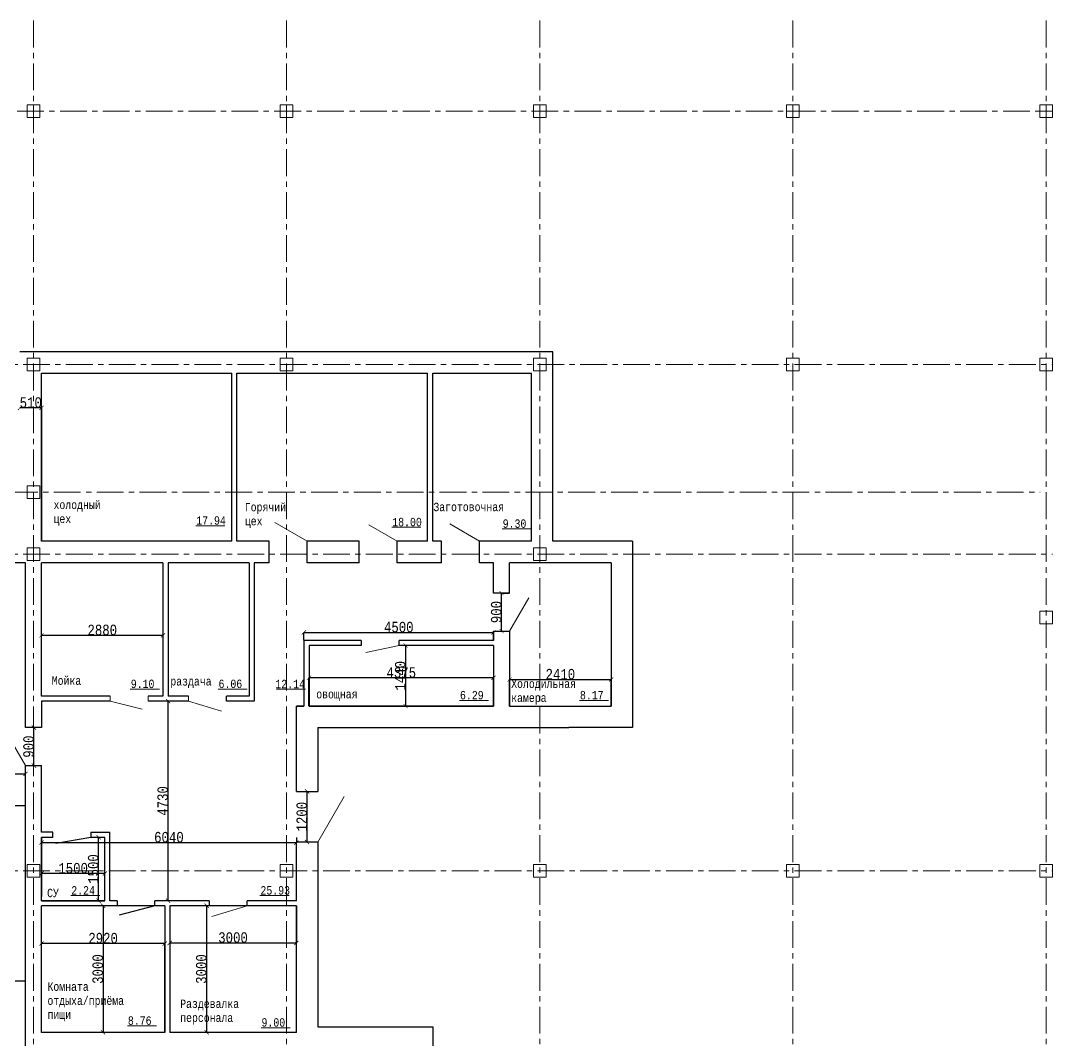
# Model space of a CAD drawing. Header units: millimetres. Extents: x -689206 to 4969298, y -1019800 to 703299.
# Drawn here: x 360249 to 384704, y 677142 to 701305 of the extents above; entities that cross this region are included whole.
import ezdxf

# ---------------------------------------------------------------- set-up
doc = ezdxf.new("R2010")
doc.units = ezdxf.units.MM
doc.linetypes.add('осеваяX2', pattern=[101.6, 63.5, -12.7, 12.7, -12.7])
for name, color, linetype, lineweight in [('несущие', 7, 'Continuous', 30), ('РАЗМЕРЫ', 7, 'Continuous', 9), ('стены', 7, 'Continuous', 20)]:
    doc.layers.add(name, color=color, linetype=linetype, lineweight=lineweight)
doc.styles.add('Аннотативный', font='isocteur.ttf', dxfattribs={"width": 0.7, "height": 250})
doc.dimstyles.new('Аннотативный', dxfattribs={"dimscale": 0, "dimtxt": 250, "dimasz": 100, "dimexe": 1.25, "dimexo": 0.625, "dimtad": 1, "dimdec": 0, "dimtxsty": 'Аннотативный', "dimblk": 'ARCHTICK', "dimcen": 2.5, "dimadec": 0, "dimazin": 0, "dimtfac": 1, "dimtdec": 0, "dimtmove": 0, "dimatfit": 3, "dimfxl": 1, "dimarcsym": 0})

# ---------------------------------------------------------------- blocks, each defined once
blk = doc.blocks.new('_ArchTick')
at = {"color": 0, "linetype": 'ByBlock', "const_width": 0.15}
blk.add_lwpolyline([(-0.5, -0.5), (0.5, 0.5)], dxfattribs=at)
blk = doc.blocks.new('*D73')
at = {"layer": 'Defpoints', "color": 0, "lineweight": 20, "transparency": 16777216}
for p in [(371459, 686807), (366964, 686620), (371459, 686620)]:
    blk.add_point(p, dxfattribs=at)
at = {"layer": 'стены', "color": 0, "lineweight": -2, "transparency": 16777216}
for p, q in [((366964, 686621), (366964, 686809)), ((366964, 686807), (371459, 686807)), ((371459, 686621), (371459, 686809))]:
    blk.add_line(p, q, dxfattribs=at)
at = {"layer": 'стены', "color": 0, "lineweight": -2, "transparency": 16777216, "xscale": 100, "yscale": 100, "zscale": 100, "rotation": 180}
blk.add_blockref('_ArchTick', (366964, 686807), dxfattribs=at)
at = {"layer": 'стены', "color": 0, "lineweight": -2, "transparency": 16777216, "xscale": 100, "yscale": 100, "zscale": 100}
blk.add_blockref('_ArchTick', (371459, 686807), dxfattribs=at)
at = {"layer": 'стены', "color": 0, "lineweight": 25, "transparency": 16777216, "insert": (369212, 686933), "char_height": 250, "attachment_point": 5, "style": 'Аннотативный'}
blk.add_mtext('4500', dxfattribs=at)
blk = doc.blocks.new('*D74')
at = {"layer": 'Defpoints', "color": 0, "lineweight": 20, "transparency": 16777216}
for p in [(371649, 687741), (371649, 687741), (371649, 686841)]:
    blk.add_point(p, dxfattribs=at)
at = {"layer": 'стены', "color": 0, "lineweight": -2, "transparency": 16777216}
for p, q in [((371649, 686841), (371649, 687741)), ((371650, 687741), (371650, 687741)), ((371650, 686841), (371650, 686841))]:
    blk.add_line(p, q, dxfattribs=at)
at = {"layer": 'стены', "color": 0, "lineweight": -2, "transparency": 16777216, "xscale": 100, "yscale": 100, "zscale": 100}
for p, rotation in [((371649, 687741), 90), ((371649, 686841), 270)]:
    blk.add_blockref('_ArchTick', p, dxfattribs=dict(at, rotation=rotation))
at = {"layer": 'стены', "color": 0, "lineweight": 25, "transparency": 16777216, "insert": (371524, 687291), "char_height": 250, "attachment_point": 5, "rotation": 90, "style": 'Аннотативный'}
blk.add_mtext('900', dxfattribs=at)
blk = doc.blocks.new('*D66')
at = {"layer": 'Defpoints', "color": 0, "lineweight": 20, "transparency": 16777216}
for p in [(360744, 686739), (360744, 685299), (363624, 685299)]:
    blk.add_point(p, dxfattribs=at)
at = {"layer": 'стены', "color": 0, "lineweight": -2, "transparency": 16777216}
for p, q in [((360744, 685300), (360744, 686740)), ((363624, 686739), (360744, 686739)), ((363624, 685300), (363624, 686740))]:
    blk.add_line(p, q, dxfattribs=at)
at = {"layer": 'стены', "color": 0, "lineweight": -2, "transparency": 16777216, "xscale": 100, "yscale": 100, "zscale": 100, "rotation": 180}
blk.add_blockref('_ArchTick', (360744, 686739), dxfattribs=at)
at = {"layer": 'стены', "color": 0, "lineweight": -2, "transparency": 16777216, "xscale": 100, "yscale": 100, "zscale": 100}
blk.add_blockref('_ArchTick', (363624, 686739), dxfattribs=at)
at = {"layer": 'стены', "color": 0, "lineweight": 13, "transparency": 16777216, "insert": (362184, 686865), "char_height": 250, "attachment_point": 5, "style": 'Аннотативный'}
blk.add_mtext('2880', dxfattribs=at)
blk = doc.blocks.new('*D67')
at = {"layer": 'Defpoints', "color": 0, "lineweight": 20, "transparency": 16777216}
for p in [(371459, 686500), (369375, 685062), (371459, 685062)]:
    blk.add_point(p, dxfattribs=at)
at = {"layer": 'стены', "color": 0, "lineweight": -2, "transparency": 16777216}
for p, q in [((371459, 686500), (369373, 686500)), ((369375, 686500), (369375, 685062)), ((371459, 685062), (369373, 685062))]:
    blk.add_line(p, q, dxfattribs=at)
at = {"layer": 'стены', "color": 0, "lineweight": -2, "transparency": 16777216, "xscale": 100, "yscale": 100, "zscale": 100}
for p, rotation in [((369375, 686500), 90), ((369375, 685062), 270)]:
    blk.add_blockref('_ArchTick', p, dxfattribs=dict(at, rotation=rotation))
at = {"layer": 'стены', "color": 0, "lineweight": 25, "transparency": 16777216, "insert": (369249, 685781), "char_height": 250, "attachment_point": 5, "rotation": 90, "style": 'Аннотативный'}
blk.add_mtext('1440', dxfattribs=at)
blk = doc.blocks.new('*D68')
at = {"layer": 'Defpoints', "color": 0, "lineweight": 20, "transparency": 16777216}
for p in [(367084, 685732), (367084, 685062), (371459, 685062)]:
    blk.add_point(p, dxfattribs=at)
at = {"layer": 'стены', "color": 0, "lineweight": -2, "transparency": 16777216}
for p, q in [((367084, 685062), (367084, 685733)), ((371459, 685732), (367084, 685732)), ((371459, 685062), (371459, 685733))]:
    blk.add_line(p, q, dxfattribs=at)
at = {"layer": 'стены', "color": 0, "lineweight": -2, "transparency": 16777216, "xscale": 100, "yscale": 100, "zscale": 100, "rotation": 180}
blk.add_blockref('_ArchTick', (367084, 685732), dxfattribs=at)
at = {"layer": 'стены', "color": 0, "lineweight": -2, "transparency": 16777216, "xscale": 100, "yscale": 100, "zscale": 100}
blk.add_blockref('_ArchTick', (371459, 685732), dxfattribs=at)
at = {"layer": 'стены', "color": 0, "lineweight": 25, "transparency": 16777216, "insert": (369272, 685858), "char_height": 250, "attachment_point": 5, "style": 'Аннотативный'}
blk.add_mtext('4375', dxfattribs=at)
blk = doc.blocks.new('*D69')
at = {"layer": 'Defpoints', "color": 0, "lineweight": 20, "transparency": 16777216}
for p in [(360744, 681094), (360744, 680452), (362244, 680452)]:
    blk.add_point(p, dxfattribs=at)
at = {"layer": 'стены', "color": 0, "lineweight": -2, "transparency": 16777216}
for p, q in [((360744, 680452), (360744, 681095)), ((362244, 681094), (360744, 681094)), ((362244, 680452), (362244, 681095))]:
    blk.add_line(p, q, dxfattribs=at)
at = {"layer": 'стены', "color": 0, "lineweight": -2, "transparency": 16777216, "xscale": 100, "yscale": 100, "zscale": 100, "rotation": 180}
blk.add_blockref('_ArchTick', (360744, 681094), dxfattribs=at)
at = {"layer": 'стены', "color": 0, "lineweight": -2, "transparency": 16777216, "xscale": 100, "yscale": 100, "zscale": 100}
blk.add_blockref('_ArchTick', (362244, 681094), dxfattribs=at)
at = {"layer": 'стены', "color": 0, "lineweight": 13, "transparency": 16777216, "insert": (361494, 681219), "char_height": 250, "attachment_point": 5, "style": 'Аннотативный'}
blk.add_mtext('1500', dxfattribs=at)
blk = doc.blocks.new('*D70')
at = {"layer": 'Defpoints', "color": 0, "lineweight": 20, "transparency": 16777216}
for p in [(362097, 681952), (362244, 681952), (362244, 680452)]:
    blk.add_point(p, dxfattribs=at)
at = {"layer": 'стены', "color": 0, "lineweight": -2, "transparency": 16777216}
for p, q in [((362243, 681952), (362096, 681952)), ((362097, 680452), (362097, 681952)), ((362243, 680452), (362096, 680452))]:
    blk.add_line(p, q, dxfattribs=at)
at = {"layer": 'стены', "color": 0, "lineweight": -2, "transparency": 16777216, "xscale": 100, "yscale": 100, "zscale": 100}
for p, rotation in [((362097, 681952), 90), ((362097, 680452), 270)]:
    blk.add_blockref('_ArchTick', p, dxfattribs=dict(at, rotation=rotation))
at = {"layer": 'стены', "color": 0, "lineweight": 13, "transparency": 16777216, "insert": (361971, 681202), "char_height": 250, "attachment_point": 5, "rotation": 90, "style": 'Аннотативный'}
blk.add_mtext('1500', dxfattribs=at)
blk = doc.blocks.new('*D75')
at = {"layer": 'Defpoints', "color": 0, "lineweight": 20, "transparency": 16777216}
for p in [(363664, 680332), (362204, 677332), (363664, 677332)]:
    blk.add_point(p, dxfattribs=at)
at = {"layer": 'стены', "color": 0, "lineweight": -2, "transparency": 16777216}
for p, q in [((363664, 680332), (362203, 680332)), ((362204, 680332), (362204, 677332)), ((363664, 677332), (362203, 677332))]:
    blk.add_line(p, q, dxfattribs=at)
at = {"layer": 'стены', "color": 0, "lineweight": -2, "transparency": 16777216, "xscale": 100, "yscale": 100, "zscale": 100}
for p, rotation in [((362204, 680332), 90), ((362204, 677332), 270)]:
    blk.add_blockref('_ArchTick', p, dxfattribs=dict(at, rotation=rotation))
at = {"layer": 'стены', "color": 0, "lineweight": 13, "transparency": 16777216, "insert": (362078, 678832), "char_height": 250, "attachment_point": 5, "rotation": 90, "style": 'Аннотативный'}
blk.add_mtext('3000', dxfattribs=at)
blk = doc.blocks.new('*D76')
at = {"layer": 'Defpoints', "color": 0, "lineweight": 20, "transparency": 16777216}
for p in [(360744, 679436), (360744, 677332), (363664, 677332)]:
    blk.add_point(p, dxfattribs=at)
at = {"layer": 'стены', "color": 0, "lineweight": -2, "transparency": 16777216}
for p, q in [((360744, 677332), (360744, 679438)), ((363664, 679436), (360744, 679436)), ((363664, 677332), (363664, 679438))]:
    blk.add_line(p, q, dxfattribs=at)
at = {"layer": 'стены', "color": 0, "lineweight": -2, "transparency": 16777216, "xscale": 100, "yscale": 100, "zscale": 100, "rotation": 180}
blk.add_blockref('_ArchTick', (360744, 679436), dxfattribs=at)
at = {"layer": 'стены', "color": 0, "lineweight": -2, "transparency": 16777216, "xscale": 100, "yscale": 100, "zscale": 100}
blk.add_blockref('_ArchTick', (363664, 679436), dxfattribs=at)
at = {"layer": 'стены', "color": 0, "lineweight": 13, "transparency": 16777216, "insert": (362204, 679562), "char_height": 250, "attachment_point": 5, "style": 'Аннотативный'}
blk.add_mtext('2920', dxfattribs=at)
blk = doc.blocks.new('*D77')
at = {"layer": 'Defpoints', "color": 0, "lineweight": 20, "transparency": 16777216}
for p in [(363784, 680332), (366784, 680332), (366784, 679450)]:
    blk.add_point(p, dxfattribs=at)
at = {"layer": 'стены', "color": 0, "lineweight": -2, "transparency": 16777216}
for p, q in [((363784, 680331), (363784, 679449)), ((366784, 680331), (366784, 679449)), ((363784, 679450), (366784, 679450))]:
    blk.add_line(p, q, dxfattribs=at)
at = {"layer": 'стены', "color": 0, "lineweight": -2, "transparency": 16777216, "xscale": 100, "yscale": 100, "zscale": 100, "rotation": 180}
blk.add_blockref('_ArchTick', (363784, 679450), dxfattribs=at)
at = {"layer": 'стены', "color": 0, "lineweight": -2, "transparency": 16777216, "xscale": 100, "yscale": 100, "zscale": 100}
blk.add_blockref('_ArchTick', (366784, 679450), dxfattribs=at)
at = {"layer": 'стены', "color": 0, "lineweight": 13, "transparency": 16777216, "insert": (365284, 679576), "char_height": 250, "attachment_point": 5, "style": 'Аннотативный'}
blk.add_mtext('3000', dxfattribs=at)
blk = doc.blocks.new('*D78')
at = {"layer": 'Defpoints', "color": 0, "lineweight": 20, "transparency": 16777216}
for p in [(364659, 680332), (366784, 680332), (366784, 677332)]:
    blk.add_point(p, dxfattribs=at)
at = {"layer": 'стены', "color": 0, "lineweight": -2, "transparency": 16777216}
for p, q in [((366784, 680332), (364657, 680332)), ((364659, 677332), (364659, 680332)), ((366784, 677332), (364657, 677332))]:
    blk.add_line(p, q, dxfattribs=at)
at = {"layer": 'стены', "color": 0, "lineweight": -2, "transparency": 16777216, "xscale": 100, "yscale": 100, "zscale": 100}
for p, rotation in [((364659, 680332), 90), ((364659, 677332), 270)]:
    blk.add_blockref('_ArchTick', p, dxfattribs=dict(at, rotation=rotation))
at = {"layer": 'стены', "color": 0, "lineweight": 13, "transparency": 16777216, "insert": (364533, 678832), "char_height": 250, "attachment_point": 5, "rotation": 90, "style": 'Аннотативный'}
blk.add_mtext('3000', dxfattribs=at)
blk = doc.blocks.new('*D79')
at = {"layer": 'Defpoints', "color": 0, "lineweight": 20, "transparency": 16777216}
for p in [(367039, 683042), (367039, 683042), (367039, 681842)]:
    blk.add_point(p, dxfattribs=at)
at = {"layer": 'стены', "color": 0, "lineweight": -2, "transparency": 16777216}
for p, q in [((367039, 681842), (367039, 683042)), ((367040, 683042), (367041, 683042)), ((367040, 681842), (367041, 681842))]:
    blk.add_line(p, q, dxfattribs=at)
at = {"layer": 'стены', "color": 0, "lineweight": -2, "transparency": 16777216, "xscale": 100, "yscale": 100, "zscale": 100}
for p, rotation in [((367039, 683042), 90), ((367039, 681842), 270)]:
    blk.add_blockref('_ArchTick', p, dxfattribs=dict(at, rotation=rotation))
at = {"layer": 'стены', "color": 0, "lineweight": 13, "transparency": 16777216, "insert": (366914, 682442), "char_height": 250, "attachment_point": 5, "rotation": 90, "style": 'Аннотативный'}
blk.add_mtext('1200', dxfattribs=at)
blk = doc.blocks.new('*D93')
at = {"layer": 'Defpoints', "color": 0, "lineweight": 20, "transparency": 16777216}
for p in [(374246, 685691), (371839, 685062), (374246, 685062)]:
    blk.add_point(p, dxfattribs=at)
at = {"layer": 'стены', "color": 0, "lineweight": -2, "transparency": 16777216}
for p, q in [((371839, 685062), (371839, 685693)), ((371839, 685691), (374246, 685691)), ((374246, 685062), (374246, 685693))]:
    blk.add_line(p, q, dxfattribs=at)
at = {"layer": 'стены', "color": 0, "lineweight": -2, "transparency": 16777216, "xscale": 100, "yscale": 100, "zscale": 100, "rotation": 180}
blk.add_blockref('_ArchTick', (371839, 685691), dxfattribs=at)
at = {"layer": 'стены', "color": 0, "lineweight": -2, "transparency": 16777216, "xscale": 100, "yscale": 100, "zscale": 100}
blk.add_blockref('_ArchTick', (374246, 685691), dxfattribs=at)
at = {"layer": 'стены', "color": 0, "lineweight": 25, "transparency": 16777216, "insert": (373042, 685817), "char_height": 250, "attachment_point": 5, "style": 'Аннотативный'}
blk.add_mtext('2410', dxfattribs=at)
blk = doc.blocks.new('*D94')
at = {"layer": 'Defpoints', "color": 0, "lineweight": 20, "transparency": 16777216}
for p in [(363744, 685179), (363744, 685179), (363760, 680452)]:
    blk.add_point(p, dxfattribs=at)
at = {"layer": 'стены', "color": 0, "lineweight": -2, "transparency": 16777216}
for p, q in [((363744, 685179), (363745, 685179)), ((363744, 680452), (363744, 685179)), ((363760, 680452), (363742, 680452))]:
    blk.add_line(p, q, dxfattribs=at)
at = {"layer": 'стены', "color": 0, "lineweight": -2, "transparency": 16777216, "xscale": 100, "yscale": 100, "zscale": 100}
for p, rotation in [((363744, 685179), 90), ((363744, 680452), 270)]:
    blk.add_blockref('_ArchTick', p, dxfattribs=dict(at, rotation=rotation))
at = {"layer": 'стены', "color": 0, "lineweight": 13, "transparency": 16777216, "insert": (363618, 682815), "char_height": 250, "attachment_point": 5, "rotation": 90, "style": 'Аннотативный'}
blk.add_mtext('4730', dxfattribs=at)
blk = doc.blocks.new('*D95')
at = {"layer": 'Defpoints', "color": 0, "lineweight": 20, "transparency": 16777216}
for p in [(360744, 681952), (366784, 681952), (366784, 681828)]:
    blk.add_point(p, dxfattribs=at)
at = {"layer": 'стены', "color": 0, "lineweight": -2, "transparency": 16777216}
for p, q in [((360744, 681951), (360744, 681827)), ((360744, 681828), (366784, 681828)), ((366784, 681951), (366784, 681827))]:
    blk.add_line(p, q, dxfattribs=at)
at = {"layer": 'стены', "color": 0, "lineweight": -2, "transparency": 16777216, "xscale": 100, "yscale": 100, "zscale": 100, "rotation": 180}
blk.add_blockref('_ArchTick', (360744, 681828), dxfattribs=at)
at = {"layer": 'стены', "color": 0, "lineweight": -2, "transparency": 16777216, "xscale": 100, "yscale": 100, "zscale": 100}
blk.add_blockref('_ArchTick', (366784, 681828), dxfattribs=at)
at = {"layer": 'стены', "color": 0, "lineweight": 13, "transparency": 16777216, "insert": (363764, 681954), "char_height": 250, "attachment_point": 5, "style": 'Аннотативный'}
blk.add_mtext('6040', dxfattribs=at)
blk = doc.blocks.new('*D96')
at = {"layer": 'Defpoints', "color": 0, "lineweight": 20, "transparency": 16777216}
for p in [(360554, 684552), (360563, 684552), (360554, 683652)]:
    blk.add_point(p, dxfattribs=at)
at = {"layer": 'стены', "color": 0, "lineweight": -2, "transparency": 16777216}
for p, q in [((360554, 684552), (360565, 684552)), ((360563, 683652), (360563, 684552)), ((360554, 683652), (360565, 683652))]:
    blk.add_line(p, q, dxfattribs=at)
at = {"layer": 'стены', "color": 0, "lineweight": -2, "transparency": 16777216, "xscale": 100, "yscale": 100, "zscale": 100}
for p, rotation in [((360563, 684552), 90), ((360563, 683652), 270)]:
    blk.add_blockref('_ArchTick', p, dxfattribs=dict(at, rotation=rotation))
at = {"layer": 'стены', "color": 0, "lineweight": 13, "transparency": 16777216, "insert": (360438, 684102), "char_height": 250, "attachment_point": 5, "rotation": 90, "style": 'Аннотативный'}
blk.add_mtext('900', dxfattribs=at)
blk = doc.blocks.new('*D100')
at = {"layer": 'Defpoints', "color": 0, "lineweight": 20, "transparency": 16777216}
for p in [(360234, 692129), (360234, 692129), (360744, 692129)]:
    blk.add_point(p, dxfattribs=at)
at = {"layer": 'стены', "color": 0, "lineweight": -2, "transparency": 16777216}
for p, q in [((360234, 692129), (360234, 692130)), ((360744, 692129), (360234, 692129)), ((360744, 692129), (360744, 692130))]:
    blk.add_line(p, q, dxfattribs=at)
at = {"layer": 'стены', "color": 0, "lineweight": -2, "transparency": 16777216, "xscale": 100, "yscale": 100, "zscale": 100, "rotation": 180}
blk.add_blockref('_ArchTick', (360234, 692129), dxfattribs=at)
at = {"layer": 'стены', "color": 0, "lineweight": -2, "transparency": 16777216, "xscale": 100, "yscale": 100, "zscale": 100}
blk.add_blockref('_ArchTick', (360744, 692129), dxfattribs=at)
at = {"layer": 'стены', "color": 0, "lineweight": 25, "transparency": 16777216, "insert": (360489, 692254), "char_height": 250, "attachment_point": 5, "style": 'Аннотативный'}
blk.add_mtext('510', dxfattribs=at)
blk = doc.blocks.new('*D141')
at = {"layer": 'Defpoints', "color": 0, "lineweight": 20, "transparency": 16777216}
for p in [(353483, 683458), (360364, 683458), (360364, 683458)]:
    blk.add_point(p, dxfattribs=at)
at = {"layer": 'стены', "color": 0, "lineweight": -2, "transparency": 16777216}
for p, q in [((353483, 683458), (353483, 683459)), ((353483, 683458), (360364, 683458)), ((360364, 683458), (360364, 683459))]:
    blk.add_line(p, q, dxfattribs=at)
at = {"layer": 'стены', "color": 0, "lineweight": -2, "transparency": 16777216, "xscale": 100, "yscale": 100, "zscale": 100, "rotation": 180}
blk.add_blockref('_ArchTick', (353483, 683458), dxfattribs=at)
at = {"layer": 'стены', "color": 0, "lineweight": -2, "transparency": 16777216, "xscale": 100, "yscale": 100, "zscale": 100}
blk.add_blockref('_ArchTick', (360364, 683458), dxfattribs=at)
at = {"layer": 'стены', "color": 0, "lineweight": 13, "transparency": 16777216, "insert": (356923, 683583), "char_height": 250, "attachment_point": 5, "style": 'Аннотативный'}
blk.add_mtext('6880', dxfattribs=at)

msp = doc.modelspace()

# ---------------------------------------------------------------- linework, layer by layer
at = {"layer": 'несущие', "color": 0}
for p, q in [((372864.2, 693459.8), (360233.5, 693459.8)), ((372864.2, 688969.8), (372864.2, 693459.8)), ((360743.5, 692949.8), (365253.4, 692949.8)), ((365373.4, 692949.8), (369896.4, 692949.8)), ((370016.4, 692949.8), (372354.2, 692949.8)), ((372354.2, 688969.8), (372354.2, 692949.8)), ((365253.4, 688969.8), (360743.5, 688969.8)), ((366142.9, 688969.8), (365373.4, 688969.8)), ((366142.9, 688459.8), (366142.9, 688969.8)), ((367042.9, 688459.8), (367042.9, 688969.8)), ((368273.8, 688969.8), (367042.9, 688969.8)), ((368273.8, 688459.8), (368273.8, 688969.8)), ((369173.7, 688459.8), (369173.7, 688969.8)), ((369896.4, 688969.8), (369173.7, 688969.8)), ((370227.9, 688969.8), (370016.4, 688969.8)), ((370227.9, 688459.8), (370227.9, 688969.8)), ((371127.9, 688459.8), (371127.9, 688969.8)), ((372354.2, 688969.8), (371127.9, 688969.8)), ((374755.7, 688969.8), (372864.2, 688969.8)), ((360363.5, 688459.8), (359447.6, 688459.8)), ((360363.5, 688179), (360363.5, 688459.8)), ((363623.5, 688459.8), (360743.5, 688459.8)), ((365662.2, 688459.8), (363743.5, 688459.8)), ((366142.9, 688459.8), (365782.2, 688459.8)), ((368273.8, 688459.8), (367042.9, 688459.8)), ((370227.9, 688459.8), (369173.7, 688459.8)), ((371459.2, 688459.8), (371127.9, 688459.8)), ((371459.2, 687741.2), (371459.2, 688459.8)), ((374245.7, 688459.8), (371839.2, 688459.8)), ((371839.2, 687741.2), (371839.2, 688459.8)), ((371839.2, 687741.2), (371459.2, 687741.2)), ((371650.4, 687741.2), (371839.2, 687741.2))]:
    msp.add_line(p, q, dxfattribs=at)
at = {"layer": 'РАЗМЕРЫ', "color": 114, "true_color": 0x139b48}
for p, q in [((364400.8, 689336.9), (365090.1, 689336.9)), ((369045.4, 689299.1), (369734.7, 689299.1)), ((371663.2, 689262.9), (372352.4, 689262.9)), ((362847.8, 685465.8), (363537.1, 685465.8)), ((364928.4, 685465.8), (365617.7, 685465.8)), ((366312.3, 685465.8), (367001.5, 685465.8)), ((370651.2, 685197.7), (371340.4, 685197.7)), ((373494.5, 685197.7), (374183.8, 685197.7)), ((361437.6, 680571.6), (362126.8, 680571.6)), ((365921.6, 680571.6), (366610.9, 680571.6)), ((362779.1, 677486.1), (363468.4, 677486.1)), ((365946.6, 677442.1), (366635.9, 677442.1))]:
    msp.add_line(p, q, dxfattribs=at)
at = {"layer": 'стены', "color": 1, "linetype": 'осеваяX2', "lineweight": 15, "ltscale": 10}
for p, q in [((360554.2, 701305.3), (360554.2, 657009.8)), ((366554.2, 701305.3), (366554.2, 657009.8)), ((372554.2, 701305.3), (372554.2, 657009.8)), ((378554.2, 701305.3), (378554.2, 657007.8)), ((384554.2, 701305.3), (384554.2, 657009.8)), ((335782.3, 699159.8), (384704.2, 699159.8)), ((312554.2, 693159.8), (384704.2, 693159.8)), ((312268.6, 690132.4), (384418.6, 690132.4)), ((312554.2, 688659.8), (384704.2, 688659.8)), ((312554.2, 681159.8), (384704.2, 681159.8))]:
    msp.add_line(p, q, dxfattribs=at)
at = {"layer": 'стены'}
for p, q in [((360554.2, 699009.8), (360554.2, 699309.8)), ((366554.2, 699009.8), (366554.2, 699309.8)), ((372554.2, 699009.8), (372554.2, 699309.8)), ((378554.2, 699009.8), (378554.2, 699309.8)), ((384554.2, 699009.8), (384554.2, 699309.8)), ((360404.2, 699159.8), (360704.2, 699159.8)), ((366404.2, 699159.8), (366704.2, 699159.8)), ((372404.2, 699159.8), (372704.2, 699159.8)), ((378404.2, 699159.8), (378704.2, 699159.8)), ((384404.2, 699159.8), (384704.2, 699159.8))]:
    msp.add_line(p, q, dxfattribs=at)
at = {"layer": 'стены', "lineweight": 30}
for p, q in [((360743.5, 688969.8), (360743.5, 692949.8)), ((360743.5, 692128.8), (360743.5, 688969.8)), ((374755.7, 688969.8), (374755.7, 684551.8)), ((360743.5, 685299), (360743.5, 688459.8)), ((374245.7, 688459.8), (374245.7, 685061.8)), ((360363.6, 684551.8), (360363.5, 688179)), ((371459.2, 686667.9), (371459.2, 686841.2)), ((371459.2, 686841.2), (371459.2, 686620.4)), ((371459.2, 686841.2), (371839.2, 686841.2)), ((371839.2, 686841.2), (371839.2, 685061.8)), ((371459.2, 686500.4), (371459.2, 685061.8)), ((360743.5, 685179), (360743.5, 684551.8)), ((366784.4, 683041.6), (366784.4, 685061.8)), ((366784.4, 685061.8), (366964.4, 685061.8)), ((366964.4, 685061.8), (366784.4, 685061.8)), ((367084.4, 685061.8), (369506.5, 685061.8)), ((369506.5, 685061.8), (367084.4, 685061.8)), ((369506.5, 685061.8), (371459.2, 685061.8)), ((371839.2, 685061.8), (372735.7, 685061.8)), ((372735.7, 685061.8), (374245.7, 685061.8)), ((360743.6, 684551.8), (360363.6, 684551.8)), ((367294.4, 684551.8), (370016.5, 684551.8)), ((367294.4, 684551.8), (367294.4, 683041.6)), ((370016.5, 684551.8), (372735.7, 684551.8)), ((372735.7, 684551.8), (373245.7, 684551.8)), ((374755.7, 684551.8), (373245.7, 684551.8)), ((360363.6, 676552.1), (360363.6, 683651.8)), ((360363.6, 683651.8), (360743.6, 683651.8)), ((360743.6, 682071.8), (360743.6, 683651.8)), ((366784.4, 683041.6), (367294.4, 683041.6)), ((358634.1, 682704.3), (360363.6, 682704.3)), ((360743.6, 680451.8), (360743.6, 681951.8)), ((360743.6, 681951.8), (360743.6, 680551.8)), ((366784.4, 680451.8), (366784.4, 681841.6)), ((367294.4, 681841.6), (366784.4, 681841.6)), ((367294.4, 681841.6), (367294.4, 677461.8)), ((360743.6, 677331.8), (360743.6, 680331.8)), ((366784.4, 677331.8), (366784.4, 680331.8)), ((366784.4, 677331.8), (366784.4, 680331.8)), ((360363.6, 678543.3), (358634.1, 678543.3)), ((367294.4, 677461.8), (370016.5, 677461.8)), ((370016.5, 677461.8), (370016.5, 676232)), ((363664.4, 677331.8), (360743.6, 677331.8)), ((366784.4, 677331.8), (363784.4, 677331.8))]:
    msp.add_line(p, q, dxfattribs=at)
at = {"layer": 'стены', "lineweight": 25}
for p, q in [((365253.4, 688969.8), (365253.4, 692949.8)), ((365373.4, 688969.8), (365373.4, 692949.8)), ((369896.4, 688969.8), (369896.4, 692949.8)), ((370016.4, 688969.8), (370016.4, 692949.8)), ((363623.5, 688459.8), (363623.5, 685299)), ((363743.5, 688459.8), (363743.5, 685299)), ((365662.2, 688459.8), (365662.2, 685299)), ((365782.2, 688459.8), (365782.2, 685179)), ((368324, 686620.4), (366964.4, 686620.4)), ((366964.4, 686620.4), (366964.4, 685061.8)), ((367084.4, 686500.4), (367084.4, 685061.8)), ((368324, 686500.4), (367084.4, 686500.4)), ((368324, 686620.4), (368324, 686500.4)), ((371459.2, 686620.4), (369224, 686620.4)), ((369224, 686500.4), (369224, 686620.4)), ((371459.2, 686500.4), (369224, 686500.4)), ((362370.4, 685299), (360743.5, 685299)), ((363623.5, 685299), (363270.4, 685299)), ((364229.1, 685299), (363743.5, 685299)), ((365662.2, 685299), (365129.1, 685299)), ((365129.1, 685179), (365129.1, 685299)), ((362370.4, 685179), (360743.5, 685179)), ((363743.5, 685179), (363270.4, 685179)), ((364229.1, 685179), (363743.5, 685179)), ((365782.2, 685179), (365129.1, 685179)), ((361016, 682071.8), (360743.6, 682071.8)), ((361016, 681951.8), (361016, 682071.8)), ((361916, 682071.8), (361916, 681951.8)), ((361916, 682071.8), (362363.6, 682071.8)), ((362363.6, 680451.8), (362363.6, 682071.8)), ((361016, 681951.8), (360743.6, 681951.8)), ((361916, 681951.8), (361086, 681804.4)), ((362243.6, 681951.8), (361916, 681951.8)), ((362243.6, 680451.8), (362243.6, 681951.8)), ((362243.6, 680451.8), (360743.6, 680451.8)), ((360743.6, 680451.8), (362243.6, 680451.8)), ((362533.3, 680451.8), (362363.6, 680451.8)), ((362533.3, 680451.8), (362533.3, 680331.8)), ((364719.6, 680451.8), (363433.3, 680451.8)), ((363433.3, 680331.8), (363433.3, 680451.8)), ((364719.6, 680451.8), (364719.6, 680331.8)), ((366784.4, 680451.8), (365619.6, 680451.8)), ((365619.6, 680331.8), (365619.6, 680451.8)), ((362533.3, 680331.8), (360743.6, 680331.8)), ((363433.3, 680331.8), (362588.2, 680105.7)), ((363664.4, 680331.8), (363433.3, 680331.8)), ((363664.4, 680331.8), (363664.4, 677331.8)), ((364719.6, 680331.8), (363784.4, 680331.8)), ((363784.4, 680331.8), (363784.4, 677331.8)), ((366784.4, 680331.8), (365619.6, 680331.8))]:
    msp.add_line(p, q, dxfattribs=at)
at = {"layer": 'стены', "lineweight": 20}
for p, q in [((367042.9, 688969.8), (366276, 689412.5)), ((369173.7, 688969.8), (368501.3, 689358)), ((371127.9, 688969.8), (370419.5, 689378.8)), ((369224, 686500.4), (368434.6, 686330.2)), ((362370.4, 685179), (363126.9, 684991.9)), ((364229.1, 685179), (365011.5, 684939.4)), ((360363.6, 683651.8), (359913.5, 684431.3)), ((367294.4, 681841.6), (367918.6, 682922.7)), ((365619.6, 680331.8), (364778.3, 680078.6))]:
    msp.add_line(p, q, dxfattribs=at)
at = {"layer": 'стены', "lineweight": 13}
for p, q in [((371839.2, 686841.2), (372292.5, 687626.3)), ((362370.4, 685299), (362370.4, 685179)), ((363270.4, 685179), (363270.4, 685299)), ((364229.1, 685299), (364229.1, 685179))]:
    msp.add_line(p, q, dxfattribs=at)
at = {"layer": 'стены', "color": 240, "true_color": 0xed1f24}
for points in [[(360404.2, 699309.8), (360704.2, 699309.8), (360704.2, 699009.8), (360404.2, 699009.8)], [(366404.2, 699309.8), (366704.2, 699309.8), (366704.2, 699009.8), (366404.2, 699009.8)], [(372404.2, 699309.8), (372704.2, 699309.8), (372704.2, 699009.8), (372404.2, 699009.8)], [(378404.2, 699309.8), (378704.2, 699309.8), (378704.2, 699009.8), (378404.2, 699009.8)], [(384404.2, 699309.8), (384704.2, 699309.8), (384704.2, 699009.8), (384404.2, 699009.8)], [(360404.2, 693309.8), (360704.2, 693309.8), (360704.2, 693009.8), (360404.2, 693009.8)], [(366404.2, 693309.8), (366704.2, 693309.8), (366704.2, 693009.8), (366404.2, 693009.8)], [(372404.2, 693309.8), (372704.2, 693309.8), (372704.2, 693009.8), (372404.2, 693009.8)], [(378404.2, 693309.8), (378704.2, 693309.8), (378704.2, 693009.8), (378404.2, 693009.8)], [(384404.2, 693309.8), (384704.2, 693309.8), (384704.2, 693009.8), (384404.2, 693009.8)], [(360404.2, 690282.4), (360704.2, 690282.4), (360704.2, 689982.4), (360404.2, 689982.4)], [(360404.2, 688809.8), (360704.2, 688809.8), (360704.2, 688509.8), (360404.2, 688509.8)], [(372404.2, 688809.8), (372704.2, 688809.8), (372704.2, 688509.8), (372404.2, 688509.8)], [(384404.2, 687309.8), (384704.2, 687309.8), (384704.2, 687009.8), (384404.2, 687009.8)], [(360404.2, 681309.8), (360704.2, 681309.8), (360704.2, 681009.8), (360404.2, 681009.8)], [(366404.2, 681309.8), (366704.2, 681309.8), (366704.2, 681009.8), (366404.2, 681009.8)], [(372404.2, 681309.8), (372704.2, 681309.8), (372704.2, 681009.8), (372404.2, 681009.8)], [(378404.2, 681309.8), (378704.2, 681309.8), (378704.2, 681009.8), (378404.2, 681009.8)], [(384404.2, 681309.8), (384704.2, 681309.8), (384704.2, 681009.8), (384404.2, 681009.8)]]:
    msp.add_lwpolyline(points, close=True, dxfattribs=at)

# ---------------------------------------------------------------- texts
at = {"color": 18, "true_color": 0x000000, "char_height": 199.107, "width": 920.207, "attachment_point": 1, "style": 'Аннотативный'}
for s, insert in [('холодный цех', (361029, 689931.1)), ('Горячий цех ', (365562.6, 689877.7)), ('Заготовочная', (370032, 689880.7))]:
    msp.add_mtext(s, dxfattribs=dict(at, insert=insert))
at = {"width": 920.207, "attachment_point": 1, "style": 'Аннотативный'}
for s, insert, char_height in [('Мойка', (360986.7, 685765.7), 199.11), ('раздача ', (363797.8, 685749.8), 199.11), ('Холодильная\\Pкамера', (371876.8, 685691.4), 199.107), ('овощная ', (367256.3, 685445.3), 199.11), ('Комната отдыха/приёма пищи', (360885.4, 678514.1), 199.107), ('Раздевалка персонала', (364031.6, 678109.4), 199.107)]:
    msp.add_mtext(s, dxfattribs=dict(at, insert=insert, char_height=char_height))
at = {"lineweight": 25, "insert": (360876.2, 680733.8), "char_height": 199.11, "width": 933.819, "attachment_point": 1, "style": 'Аннотативный'}
msp.add_mtext('СУ', dxfattribs=at)
at = {"layer": 'РАЗМЕРЫ', "color": 114, "true_color": 0x139b48, "char_height": 200, "width": 656.117, "attachment_point": 1, "style": 'Аннотативный'}
for s, insert in [('17.94', (364412.5, 689560.9)), ('18.00', (369057.1, 689523.2)), ('9.30', (371674.9, 689486.9)), ('9.10', (362859.5, 685689.9)), ('6.06', (364940.1, 685689.9)), ('12.14', (366286.8, 685685.2)), ('6.29', (370662.9, 685421.8)), ('8.17', (373506.2, 685421.8)), ('2.24', (361449.3, 680795.7)), ('25.93', (365933.3, 680795.7)), ('8.76', (362790.8, 677710.1)), ('9.00', (365958.3, 677666.2))]:
    msp.add_mtext(s, dxfattribs=dict(at, insert=insert))

# ---------------------------------------------------------------- dimensions: what is measured, and where the dimension line sits
at = {"layer": 'стены', "lineweight": 25}
for base, p1, p2, picture, middle in [((360233.5, 692128.8), (360743.5, 692128.8), (360233.5, 692128.8), '*D100', (360488.5, 692254.4)), ((367084.4, 685732.1), (371459.2, 685061.8), (367084.4, 685061.8), '*D68', (369271.8, 685857.8))]:
    dim = msp.add_linear_dim(base=base, p1=p1, p2=p2, dimstyle='Аннотативный', dxfattribs=at)
    dim.commit()
    dim.dimension.update_dxf_attribs({"geometry": picture, "text_midpoint": middle})
dim = msp.add_linear_dim(base=(371649.2, 687741.2), p1=(371649.2, 686841.2), p2=(371649.2, 687741.2), angle=90, dimstyle='Аннотативный', dxfattribs=at)
dim.commit()
dim.dimension.update_dxf_attribs({"geometry": '*D74', "text_midpoint": (371523.6, 687291.2)})
at = {"layer": 'стены', "lineweight": 13}
for base, p1, p2, picture, middle in [((360743.5, 686739), (363623.5, 685299), (360743.5, 685299), '*D66', (362183.5, 686864.6)), ((366784.4, 679450.1), (363784.4, 680331.8), (366784.4, 680331.8), '*D77', (365284.4, 679575.7))]:
    dim = msp.add_linear_dim(base=base, p1=p1, p2=p2, dimstyle='Аннотативный', dxfattribs=at)
    dim.commit()
    dim.dimension.update_dxf_attribs({"geometry": picture, "text_midpoint": middle})
at = {"layer": 'стены', "lineweight": 25}
for base, p1, p2, text, picture, middle in [((371459.2, 686807.5), (366964.4, 686620.4), (371459.2, 686620.4), '4500', '*D73', (369211.8, 686933.1)), ((374245.7, 685691.4), (371839.2, 685061.8), (374245.7, 685061.8), '2410', '*D93', (373042.5, 685817))]:
    dim = msp.add_linear_dim(base=base, p1=p1, p2=p2, text=text, dimstyle='Аннотативный', dxfattribs=at)
    dim.commit()
    dim.dimension.update_dxf_attribs({"geometry": picture, "text_midpoint": middle})
dim = msp.add_linear_dim(base=(369374.6, 685061.8), p1=(371459.2, 686500.4), p2=(371459.2, 685061.8), angle=90, text='1440', dimstyle='Аннотативный', dxfattribs=at)
dim.commit()
dim.dimension.update_dxf_attribs({"geometry": '*D67', "text_midpoint": (369249, 685781.1)})
at = {"layer": 'стены', "lineweight": 13}
dim = msp.add_linear_dim(base=(363743.5, 685179), p1=(363760.4, 680451.8), p2=(363743.5, 685179), angle=90, text='4730', dimstyle='Аннотативный', dxfattribs=at)
dim.commit()
dim.dimension.update_dxf_attribs({"geometry": '*D94', "text_midpoint": (363617.9, 682815.4)})
for base, p1, p2, picture, middle in [((360563.4, 684551.8), (360553.6, 683651.8), (360553.5, 684551.8), '*D96', (360437.8, 684101.8)), ((367039.4, 683041.6), (367039.4, 681841.6), (367039.4, 683041.6), '*D79', (366913.8, 682441.6)), ((362097, 681951.8), (362243.6, 680451.8), (362243.6, 681951.8), '*D70', (361971.3, 681201.8)), ((362204, 677331.8), (363664.4, 680331.8), (363664.4, 677331.8), '*D75', (362078.4, 678831.8)), ((364658.5, 680331.8), (366784.4, 677331.8), (366784.4, 680331.8), '*D78', (364532.9, 678831.8))]:
    dim = msp.add_linear_dim(base=base, p1=p1, p2=p2, angle=90, dimstyle='Аннотативный', dxfattribs=at)
    dim.commit()
    dim.dimension.update_dxf_attribs({"geometry": picture, "text_midpoint": middle})
dim = msp.add_aligned_dim(p1=(353483.3, 683457.9), p2=(360363.6, 683457.9), distance=0, dimstyle='Аннотативный', dxfattribs=at)
dim.commit()
dim.dimension.update_dxf_attribs({"geometry": '*D141', "text_midpoint": (356923.4, 683583.5)})
for base, p1, p2, text, picture, middle in [((366784.4, 681828), (360743.6, 681951.8), (366784.4, 681951.8), '6040', '*D95', (363764, 681953.6)), ((360743.6, 679436.5), (363664.4, 677331.8), (360743.6, 677331.8), '2920', '*D76', (362204, 679562.1))]:
    dim = msp.add_linear_dim(base=base, p1=p1, p2=p2, text=text, dimstyle='Аннотативный', dxfattribs=at)
    dim.commit()
    dim.dimension.update_dxf_attribs({"geometry": picture, "text_midpoint": middle})
dim = msp.add_linear_dim(base=(360743.6, 681093.7), p1=(362243.6, 680451.8), p2=(360743.6, 680451.8), dimstyle='Аннотативный', dxfattribs=at)
dim.commit()
dim.dimension.update_dxf_attribs({"geometry": '*D69', "text_midpoint": (361493.6, 681093.7), "dimtype": 160})

doc.saveas('drawing.dxf')
